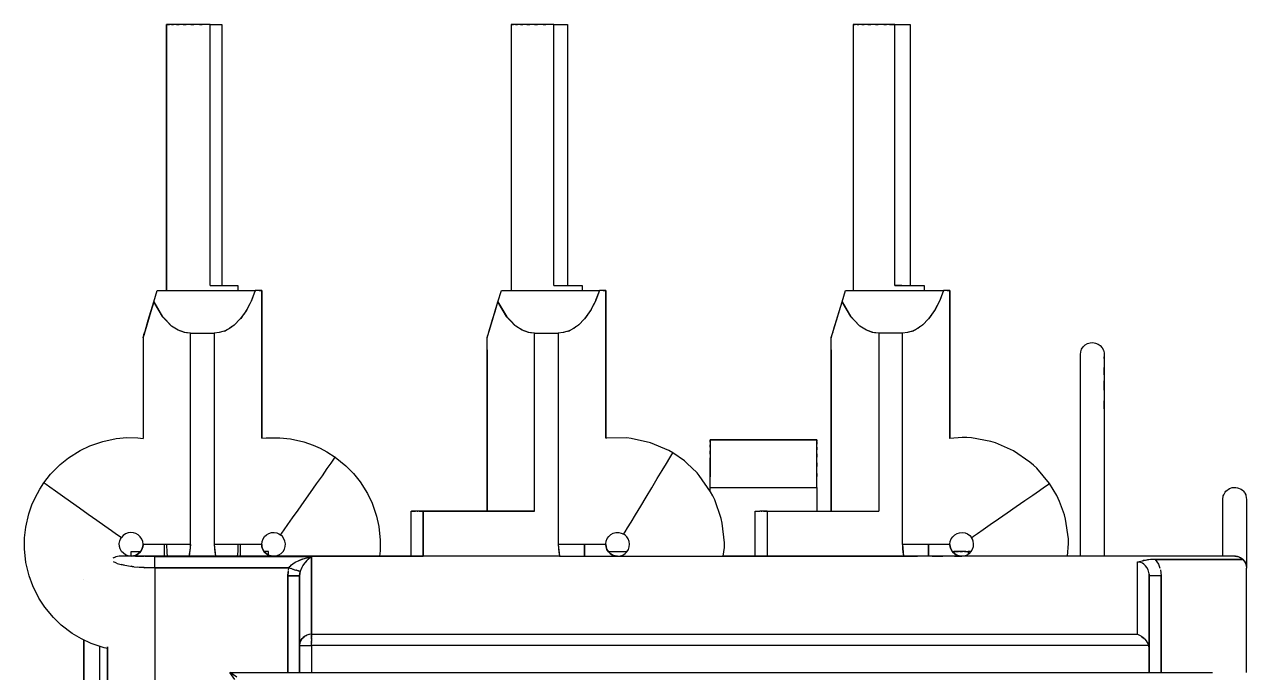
# Model space of a CAD drawing. Header units: millimetres. Extents: x 0 to 56.5, y 0 to 81.
# Drawn here: x 0 to 51.5, y 53.7 to 81 of the extents above; entities that cross this region are included whole.
import ezdxf

# ---------------------------------------------------------------- set-up
doc = ezdxf.new("R2010")
doc.units = ezdxf.units.MM

# ---------------------------------------------------------------- blocks, each defined once
blk = doc.blocks.new('CHINT_0cca9e6cfbf25816a24cd09b1f555f82_FACE_0')
at = {"color": 141, "linetype": 'Continuous', "true_color": 0x40d9ff}
for p, q in [((5.988, 69.8), (5.988, 81)), ((36.457, 81), (36.67, 81)), ((9.996, 69.8), (9.966, 69.8)), ((9.996, 63.567), (9.996, 69.8)), ((22.925, 70), (23.168, 70)), ((24.496, 69.8), (24.466, 69.8)), ((24.496, 63.571), (24.496, 69.8)), ((38.996, 69.8), (38.966, 69.8)), ((38.996, 63.554), (38.996, 69.8)), ((8.423, 68.084), (8.497, 68.12)), ((22.923, 68.084), (22.997, 68.12)), ((37.423, 68.084), (37.497, 68.12)), ((4.996, 67.8), (4.996, 63.563)), ((45.496, 66.997), (45.496, 66.998)), ((45.496, 66.928), (45.496, 66.997)), ((45.496, 66.997), (45.496, 66.997)), ((45.496, 64.407), (45.496, 63.909)), ((28.896, 63.5), (28.896, 63.5)), ((45.496, 63.459), (45.496, 62.921)), ((45.496, 62.544), (45.496, 62.264)), ((33.396, 61.5), (33.396, 61.512)), ((33.396, 61.5), (33.396, 60.5)), ((16.796, 60.5), (16.796, 58.6)), ((21.496, 60.5), (16.796, 60.5)), ((16.796, 60.5), (21.496, 60.5)), ((21.496, 60.5), (21.496, 60.5)), ((30.809, 60.5), (30.846, 60.5)), ((30.809, 60.5), (30.809, 60.5)), ((30.846, 60.5), (30.905, 60.5)), ((30.846, 60.5), (30.846, 60.5)), ((30.905, 60.5), (30.905, 60.5)), ((31.185, 60.5), (31.296, 60.5)), ((31.185, 60.5), (31.185, 60.5)), ((31.296, 60.5), (31.185, 60.5)), ((31.296, 60.5), (31.296, 58.6)), ((31.296, 60.5), (31.296, 60.5)), ((35.996, 60.5), (35.996, 60.5)), ((45.496, 60.441), (45.496, 60.422)), ((45.496, 59.282), (45.496, 58.866)), ((4.873, 58.774), (4.787, 58.696)), ((4.812, 58.713), (4.787, 58.696)), ((4.818, 58.8), (4.828, 58.8)), ((4.818, 58.8), (4.894, 58.8)), ((4.84, 58.744), (4.824, 58.725)), ((4.918, 58.838), (4.84, 58.744)), ((4.905, 58.816), (4.885, 58.786)), ((4.996, 59.1), (4.953, 58.901)), ((5.896, 58.6), (5.896, 59.1)), ((5.896, 58.6), (5.896, 59.1)), ((7.996, 59.1), (7.996, 59.1)), ((7.996, 59.1), (8.047, 58.6)), ((9.096, 59.1), (9.096, 58.6)), ((9.096, 59.1), (9.096, 58.6)), ((10.01, 58.985), (10.009, 58.99)), ((10.068, 58.847), (10.03, 58.927)), ((10.064, 58.854), (10.043, 58.892)), ((10.121, 58.775), (10.093, 58.808)), ((10.134, 58.759), (10.121, 58.775)), ((10.176, 58.718), (10.175, 58.719)), ((10.178, 58.716), (10.176, 58.718)), ((10.198, 58.701), (10.178, 58.716)), ((22.496, 59.1), (22.496, 59.1)), ((22.496, 59.1), (22.547, 58.6)), ((23.596, 58.6), (23.596, 59.1)), ((23.596, 59.1), (23.596, 58.6)), ((24.51, 58.985), (24.509, 58.99)), ((24.546, 58.885), (24.527, 58.937)), ((24.564, 58.854), (24.543, 58.892)), ((24.549, 58.877), (24.546, 58.885)), ((24.607, 58.79), (24.573, 58.84)), ((24.598, 58.8), (25.394, 58.8)), ((24.613, 58.781), (24.607, 58.79)), ((24.666, 58.728), (24.655, 58.738)), ((24.682, 58.714), (24.666, 58.728)), ((24.691, 58.705), (24.682, 58.714)), ((36.996, 59.1), (37.047, 58.6)), ((36.996, 59.1), (36.996, 59.1)), ((38.096, 59.1), (38.096, 58.6)), ((38.096, 58.6), (38.096, 59.1)), ((39.01, 58.985), (39.009, 58.99)), ((39.046, 58.885), (39.027, 58.937)), ((39.064, 58.854), (39.043, 58.892)), ((39.049, 58.877), (39.046, 58.885)), ((39.107, 58.79), (39.073, 58.84)), ((39.113, 58.781), (39.107, 58.79)), ((39.166, 58.729), (39.155, 58.738)), ((39.182, 58.714), (39.166, 58.729)), ((39.191, 58.705), (39.182, 58.714)), ((39.612, 58.8), (39.67, 58.8)), ((39.67, 58.8), (39.727, 58.8)), ((3.874, 58.312), (3.746, 58.36)), ((4.623, 58.618), (4.6, 58.612)), ((4.608, 58.613), (4.606, 58.612)), ((4.712, 58.651), (4.699, 58.644)), ((4.722, 58.655), (4.713, 58.651)), ((4.825, 58.6), (4.777, 58.6)), ((5.092, 58.6), (6.946, 58.6)), ((5.496, 58.582), (12.096, 58.582)), ((12.942, 58.6), (8.047, 58.6)), ((8.047, 58.6), (12.942, 58.6)), ((10.296, 58.644), (10.26, 58.661)), ((10.282, 58.649), (10.278, 58.65)), ((10.39, 58.612), (10.375, 58.616)), ((10.388, 58.612), (10.382, 58.614)), ((11.726, 58.194), (11.763, 58.249)), ((16.796, 58.6), (12.942, 58.6)), ((12.942, 58.6), (16.796, 58.6)), ((22.547, 58.6), (16.796, 58.6)), ((24.796, 58.644), (24.76, 58.662)), ((24.788, 58.647), (24.774, 58.653)), ((24.891, 58.612), (24.875, 58.616)), ((24.889, 58.612), (24.881, 58.614)), ((24.996, 58.6), (24.996, 58.6)), ((24.996, 58.6), (24.996, 58.6)), ((34.017, 58.6), (33.84, 58.6)), ((39.296, 58.644), (39.26, 58.662)), ((39.288, 58.647), (39.274, 58.653)), ((39.39, 58.612), (39.375, 58.616)), ((39.389, 58.612), (39.381, 58.614)), ((46.896, 58.357), (47.113, 58.412)), ((47.437, 58.46), (47.319, 58.446)), ((50.731, 58.469), (50.731, 58.469)), ((5.496, 58.107), (5.074, 58.118)), ((5.496, 58.107), (11.146, 58.107)), ((11.114, 57.966), (11.109, 57.946)), ((11.146, 58.107), (11.144, 58.1)), ((11.157, 58.122), (11.146, 58.107)), ((11.146, 58.107), (11.146, 58.107)), ((11.146, 58.107), (11.146, 58.107)), ((11.146, 58.107), (11.245, 58.076)), ((11.276, 58.066), (11.245, 58.076)), ((11.276, 58.066), (11.344, 58.045)), ((11.382, 58.033), (11.344, 58.045)), ((11.382, 58.033), (11.431, 58.018)), ((11.467, 58.007), (11.431, 58.018)), ((11.467, 58.007), (11.498, 57.997)), ((11.535, 57.986), (11.498, 57.997)), ((11.535, 57.986), (11.557, 57.979)), ((11.588, 57.969), (11.557, 57.979)), ((11.588, 57.969), (11.6, 57.966)), ((11.621, 57.959), (11.6, 57.966)), ((51.496, 53.7), (51.496, 58.1)), ((2.473, 57.632), (2.473, 57.632)), ((46.896, 57), (46.896, 57)), ((47.396, 57), (47.396, 57)), ((47.896, 57), (47.896, 57)), ((11.674, 55.086), (11.712, 55.14)), ((11.837, 55.24), (11.795, 55.215)), ((12.096, 55.328), (12.096, 55.328)), ((12.242, 55.313), (12.242, 55.313)), ((13.096, 55.313), (13.096, 55.313)), ((28.396, 55.313), (28.396, 55.313)), ((28.409, 55.313), (28.409, 55.313)), ((29.396, 55.313), (29.396, 55.313)), ((41.696, 55.313), (41.696, 55.313)), ((41.89, 55.313), (41.89, 55.313)), ((43.196, 55.313), (43.196, 55.313)), ((45.896, 55.313), (45.896, 55.313)), ((47.073, 55.224), (47.178, 55.14)), ((47.193, 55.127), (47.28, 55.022)), ((2.496, 52.2), (2.496, 55.073)), ((3.163, 54.811), (3.163, 52.2)), ((3.496, 54.782), (3.496, 52.2)), ((3.496, 52.2), (3.496, 54.718)), ((11.096, 54.64), (11.096, 54.64)), ((11.596, 53.7), (11.596, 54.837)), ((11.596, 54.837), (11.596, 54.837)), ((11.62, 54.974), (11.61, 54.946)), ((12.096, 54.837), (12.096, 53.7)), ((47.371, 54.837), (12.097, 54.837)), ((12.596, 54.837), (12.596, 54.837)), ((13.096, 54.837), (13.096, 54.837)), ((28.396, 54.837), (28.396, 54.837)), ((28.409, 54.837), (28.409, 54.837)), ((29.396, 54.837), (29.396, 54.837)), ((41.696, 54.837), (41.696, 54.837)), ((43.196, 54.837), (43.196, 54.837)), ((45.896, 54.837), (45.896, 54.837)), ((47.371, 54.837), (47.369, 54.842)), ((12.096, 54.341), (12.096, 54.341)), ((11.096, 54), (11.096, 54))]:
    blk.add_line(p, q, dxfattribs=at)
for points in [[(5.988, 81), (5.988, 81), (5.987, 81), (5.987, 80.958), (5.987, 80.942), (5.987, 80.908), (5.987, 80.57), (5.987, 79.279), (5.987, 69.8)], [(5.988, 81), (5.988, 81), (6.011, 81), (6.029, 81)], [(7.831, 81), (7.502, 81), (7.172, 81), (6.857, 81), (6.573, 81), (6.334, 81), (6.151, 81), (6.034, 81), (5.988, 81)], [(6.049, 81), (6.071, 81), (6.11, 81)], [(6.201, 81), (6.233, 81), (6.283, 81)], [(6.414, 81), (6.471, 81), (6.521, 81)], [(6.688, 81), (6.769, 81), (6.812, 81)], [(7.015, 81), (7.111, 81), (7.14, 81)], [(7.38, 81), (7.475, 81), (7.488, 81)], [(7.831, 81), (8.323, 81), (8.323, 70)], [(7.831, 70), (7.831, 70), (7.831, 81), (7.831, 81)], [(20.506, 81), (20.506, 81), (20.523, 81), (20.539, 81)], [(22.307, 81), (21.977, 81), (21.648, 81), (21.336, 81), (21.058, 81), (20.825, 81), (20.651, 81), (20.543, 81), (20.506, 81), (20.506, 69.8)], [(20.556, 81), (20.576, 81), (20.613, 81)], [(20.698, 81), (20.728, 81), (20.776, 81)], [(20.903, 81), (20.958, 81), (21.007, 81)], [(21.171, 81), (21.249, 81), (21.292, 81)], [(21.492, 81), (21.587, 81), (21.616, 81)], [(21.855, 81), (21.949, 81), (21.963, 81)], [(22.307, 81), (22.879, 81), (22.879, 70)], [(22.307, 70), (22.307, 70), (22.307, 81), (22.307, 81)], [(36.67, 81), (36.339, 81), (36.012, 81), (35.704, 81), (35.431, 81), (35.206, 81), (35.041, 81), (34.942, 81), (34.915, 81), (34.915, 79.906), (34.915, 69.8)], [(34.92, 81), (34.926, 81), (34.939, 81)], [(34.955, 81), (34.972, 81), (35.006, 81)], [(35.085, 81), (35.114, 81), (35.16, 81)], [(35.282, 81), (35.334, 81), (35.382, 81)], [(35.542, 81), (35.618, 81), (35.66, 81)], [(35.858, 81), (35.952, 81), (35.98, 81)], [(36.218, 81), (36.312, 81), (36.325, 81)], [(36.67, 81), (37.326, 81), (37.326, 70)], [(36.67, 70), (36.67, 81), (36.67, 81)], [(5.451, 69.315), (5.596, 69.8), (9.728, 69.8)], [(7.831, 70), (7.831, 70), (8.153, 70), (8.439, 70), (8.677, 70), (8.853, 70), (8.958, 70), (8.987, 70), (8.987, 69.969), (8.987, 69.949), (8.987, 69.8)], [(7.831, 70), (8.092, 70), (8.126, 70)], [(8.211, 70), (8.332, 70), (8.388, 70)], [(8.49, 70), (8.562, 70), (8.625, 70)], [(8.705, 70), (8.749, 70), (8.808, 70)], [(8.864, 70), (8.885, 70), (8.931, 70)], [(8.96, 70), (8.965, 70), (8.974, 70)], [(9.728, 69.8), (9.557, 69.35), (9.364, 68.976)], [(9.725, 69.792), (9.566, 69.369), (9.561, 69.359)], [(9.996, 69.8), (9.728, 69.8), (9.749, 69.8)], [(9.966, 69.8), (9.876, 69.8), (9.728, 69.8)], [(9.885, 69.8), (9.965, 69.8), (9.965, 69.8)], [(9.966, 69.8), (9.996, 69.8), (9.996, 63.567)], [(9.996, 69.8), (9.996, 67.3), (9.996, 67.3)], [(19.951, 69.315), (20.096, 69.8), (24.228, 69.8)], [(22.307, 70), (22.307, 70), (22.632, 70), (22.924, 70), (23.168, 70)], [(22.307, 70), (22.57, 70), (22.605, 70)], [(22.691, 70), (22.814, 70), (22.871, 70)], [(22.976, 70), (23.05, 70), (23.115, 70)], [(23.168, 70), (23.353, 70), (23.467, 70), (23.506, 70), (23.506, 69.8)], [(23.198, 70), (23.243, 70), (23.306, 70)], [(23.366, 70), (23.387, 70), (23.438, 70)], [(23.469, 70), (23.476, 70), (23.506, 70), (23.506, 70)], [(24.228, 69.8), (24.057, 69.35), (23.864, 68.976)], [(24.225, 69.792), (24.066, 69.369), (24.061, 69.359)], [(24.496, 69.8), (24.228, 69.8), (24.249, 69.8)], [(24.466, 69.8), (24.376, 69.8), (24.228, 69.8)], [(24.385, 69.8), (24.465, 69.8), (24.465, 69.8)], [(24.466, 69.8), (24.496, 69.8), (24.496, 63.571)], [(24.496, 69.8), (24.496, 67.3), (24.496, 67.3)], [(34.451, 69.315), (34.596, 69.8), (38.728, 69.8)], [(36.971, 70), (36.935, 70), (36.67, 70), (36.67, 70), (36.998, 70), (37.296, 70), (37.547, 70), (37.741, 70), (37.865, 70), (37.915, 70), (37.915, 70), (37.915, 69.921), (37.915, 69.808), (37.915, 69.8)], [(37.059, 70), (37.183, 70), (37.242, 70)], [(37.35, 70), (37.425, 70), (37.492, 70)], [(37.579, 70), (37.625, 70), (37.692, 70)], [(37.755, 70), (37.777, 70), (37.834, 70)], [(37.868, 70), (37.875, 70), (37.915, 70), (37.915, 70)], [(38.728, 69.8), (38.557, 69.35), (38.364, 68.976)], [(38.725, 69.792), (38.566, 69.369), (38.561, 69.359)], [(38.996, 69.8), (38.728, 69.8), (38.749, 69.8)], [(38.966, 69.8), (38.876, 69.8), (38.728, 69.8)], [(38.885, 69.8), (38.965, 69.8), (38.965, 69.8)], [(38.966, 69.8), (38.996, 69.8), (38.996, 63.554)], [(38.996, 67.3), (38.996, 67.3), (38.996, 69.8)], [(4.996, 67.8), (5.451, 69.315), (5.824, 68.685)], [(4.996, 67.8), (5, 67.814), (5.014, 67.859), (5.037, 67.937), (5.082, 68.086), (5.219, 68.542), (5.451, 69.315)], [(5.451, 69.315), (5.331, 68.915), (5.226, 68.566), (5.125, 68.23), (5.071, 68.051), (5.039, 67.943), (5.015, 67.863), (5.001, 67.815), (4.996, 67.8), (4.996, 63.563)], [(6.189, 68.309), (6.17, 68.322), (5.815, 68.695), (5.452, 69.313)], [(9.498, 69.236), (9.374, 68.99), (9.24, 68.796)], [(19.496, 67.3), (19.496, 67.3), (19.496, 67.8), (19.951, 69.315), (20.324, 68.685)], [(19.496, 67.8), (19.5, 67.814), (19.514, 67.859), (19.537, 67.937), (19.582, 68.086), (19.719, 68.542), (19.951, 69.315)], [(19.496, 60.5), (19.496, 67.8), (19.501, 67.815), (19.515, 67.863), (19.539, 67.943), (19.571, 68.051), (19.625, 68.23), (19.726, 68.566), (19.831, 68.915), (19.951, 69.315)], [(20.689, 68.309), (20.67, 68.322), (20.315, 68.695), (19.952, 69.313)], [(23.998, 69.236), (23.874, 68.99), (23.74, 68.796)], [(33.996, 67.3), (33.996, 67.3), (33.996, 67.8), (34.451, 69.315), (34.824, 68.685)], [(33.996, 60.5), (33.996, 67.8), (34.001, 67.815), (34.015, 67.863), (34.039, 67.943), (34.071, 68.051), (34.125, 68.23), (34.226, 68.566), (34.331, 68.915), (34.451, 69.315)], [(33.996, 67.8), (34, 67.814), (34.014, 67.859), (34.037, 67.937), (34.082, 68.086), (34.219, 68.542), (34.451, 69.315)], [(35.189, 68.309), (35.17, 68.322), (34.815, 68.695), (34.452, 69.313)], [(38.498, 69.236), (38.374, 68.99), (38.24, 68.796)], [(5.952, 68.551), (5.831, 68.675), (5.824, 68.685)], [(6.996, 68), (6.869, 68.007), (6.74, 68.03), (6.478, 68.123), (6.202, 68.296), (5.952, 68.551)], [(9.364, 68.976), (9.354, 68.957), (9.097, 68.594), (8.84, 68.336), (8.634, 68.188), (8.505, 68.124)], [(9.22, 68.768), (9.115, 68.616), (9.105, 68.606)], [(20.452, 68.551), (20.331, 68.675), (20.324, 68.685)], [(21.496, 68), (21.369, 68.007), (21.24, 68.03), (20.978, 68.123), (20.702, 68.296), (20.452, 68.551)], [(23.864, 68.976), (23.854, 68.957), (23.597, 68.594), (23.34, 68.336), (23.134, 68.188), (23.005, 68.124)], [(23.72, 68.768), (23.615, 68.616), (23.605, 68.606)], [(34.952, 68.551), (34.831, 68.675), (34.824, 68.685)], [(35.996, 68), (35.869, 68.007), (35.74, 68.03), (35.478, 68.123), (35.202, 68.296), (34.952, 68.551)], [(38.364, 68.976), (38.354, 68.957), (38.097, 68.594), (37.84, 68.336), (37.634, 68.188), (37.505, 68.124)], [(38.22, 68.768), (38.115, 68.616), (38.105, 68.606)], [(6.472, 68.127), (6.464, 68.13), (6.386, 68.181)], [(6.732, 68.032), (6.716, 68.035), (6.569, 68.09)], [(6.863, 68.008), (6.858, 68.008), (6.823, 68.015)], [(6.996, 59.1), (6.996, 59.1), (6.996, 68), (7.996, 68), (7.996, 59.1)], [(8.422, 68.083), (8.418, 68.081), (8.204, 68.019), (7.996, 68)], [(8.297, 68.046), (8.208, 68.02), (8.205, 68.019)], [(8.568, 68.156), (8.426, 68.085), (8.377, 68.07)], [(8.73, 68.257), (8.646, 68.195), (8.64, 68.192)], [(8.966, 68.462), (8.856, 68.349), (8.846, 68.342)], [(20.972, 68.127), (20.964, 68.13), (20.886, 68.181)], [(21.232, 68.032), (21.216, 68.035), (21.069, 68.09)], [(21.363, 68.008), (21.358, 68.008), (21.323, 68.015)], [(21.496, 60.5), (21.496, 68), (22.496, 68), (22.496, 59.1)], [(22.922, 68.083), (22.918, 68.081), (22.704, 68.019), (22.496, 68)], [(22.797, 68.046), (22.708, 68.02), (22.705, 68.019)], [(23.068, 68.156), (22.926, 68.085), (22.877, 68.07)], [(23.23, 68.257), (23.146, 68.195), (23.14, 68.192)], [(23.466, 68.462), (23.356, 68.349), (23.346, 68.342)], [(35.472, 68.127), (35.464, 68.13), (35.386, 68.181)], [(35.732, 68.032), (35.716, 68.035), (35.569, 68.09)], [(35.863, 68.008), (35.858, 68.008), (35.823, 68.015)], [(36.996, 59.1), (36.996, 68), (35.996, 68), (35.996, 60.5)], [(37.422, 68.083), (37.418, 68.081), (37.204, 68.019), (36.996, 68)], [(37.297, 68.046), (37.208, 68.02), (37.205, 68.019)], [(37.568, 68.156), (37.426, 68.085), (37.377, 68.07)], [(37.73, 68.257), (37.646, 68.195), (37.64, 68.192)], [(37.966, 68.462), (37.856, 68.349), (37.846, 68.342)], [(4.996, 67.8), (4.996, 67.3), (4.996, 67.3)], [(19.496, 67.3), (19.496, 64.462), (19.496, 60.5), (19.496, 67.8)], [(33.996, 67.3), (33.996, 64.462), (33.996, 60.5), (33.996, 67.8)], [(44.496, 58.6), (44.496, 58.849), (44.496, 59.802), (44.496, 60.819), (44.496, 61.866), (44.496, 62.902), (44.496, 63.891), (44.496, 64.797), (44.496, 65.588), (44.496, 66.233), (44.496, 66.711), (44.496, 67.003), (44.496, 67.1), (44.509, 67.214), (44.548, 67.322), (44.611, 67.419), (44.694, 67.498), (44.793, 67.557), (44.903, 67.591), (45.018, 67.6), (45.131, 67.581), (45.238, 67.538), (45.331, 67.471), (45.407, 67.385), (45.462, 67.283), (45.491, 67.172), (45.496, 67.004), (45.496, 66.937), (45.496, 66.711), (45.496, 66.487), (45.496, 66.233), (45.496, 65.892), (45.496, 65.588), (45.496, 65.143), (45.496, 64.797), (45.496, 64.268), (45.496, 63.891), (45.496, 63.296), (45.496, 62.902), (45.496, 62.264), (45.496, 61.866), (45.496, 61.471), (45.496, 60.819), (45.496, 60.422), (45.496, 59.802), (45.496, 59.178), (45.496, 58.849), (45.496, 58.6)], [(4.996, 67.3), (4.996, 64.462), (4.996, 63.563)], [(9.996, 67.3), (9.996, 64.462), (9.996, 63.567)], [(24.496, 67.3), (24.496, 64.462), (24.496, 63.571)], [(38.996, 67.3), (38.996, 64.462), (38.996, 63.554)], [(45.496, 66.702), (45.496, 66.709), (45.496, 66.709)], [(45.496, 66.237), (45.496, 66.244), (45.496, 66.553)], [(45.496, 65.591), (45.496, 65.601), (45.496, 65.983)], [(45.496, 64.802), (45.496, 64.813), (45.496, 65.149)], [(0.82, 61.696), (1.1, 62.052), (1.506, 62.463), (1.859, 62.746), (2.348, 63.054), (2.756, 63.25), (3.302, 63.439), (3.867, 63.556), (4.319, 63.596), (4.772, 63.592), (4.996, 63.563)], [(9.996, 63.567), (10.188, 63.589), (10.765, 63.592), (11.216, 63.542), (11.779, 63.413), (12.167, 63.279), (12.461, 63.148), (12.746, 62.997), (13.092, 62.776)], [(27.322, 62.952), (27.154, 63.049), (26.386, 63.38), (25.57, 63.563), (25.378, 63.584), (24.542, 63.577), (24.496, 63.571)], [(28.896, 63.5), (33.396, 63.5), (33.396, 63.5), (28.896, 63.5)], [(28.896, 63.5), (28.896, 63.45), (28.896, 63.5)], [(28.896, 63.45), (28.896, 63.302), (28.896, 63.064), (28.896, 62.747)], [(28.896, 63.401), (28.896, 63.446), (28.896, 63.447)], [(33.396, 62.747), (33.396, 63.064), (33.396, 63.302), (33.396, 63.45), (33.396, 63.5)], [(33.396, 63.5), (33.396, 63.462), (33.396, 63.453)], [(33.396, 63.413), (33.396, 63.349), (33.396, 63.322)], [(43.194, 61.665), (42.655, 62.305), (42.514, 62.438), (42.368, 62.565), (41.677, 63.036), (40.911, 63.372), (40.726, 63.429), (39.904, 63.581), (39.711, 63.595), (39.517, 63.6), (38.996, 63.554)], [(25.255, 59.528), (25.26, 59.537), (25.311, 59.621), (25.414, 59.792), (25.563, 60.039), (25.75, 60.349), (25.966, 60.707), (26.199, 61.093), (26.437, 61.486), (26.667, 61.867), (26.877, 62.215), (27.055, 62.511), (27.194, 62.739), (27.284, 62.889), (27.321, 62.951), (27.322, 62.952)], [(33.633, 58.6), (29.449, 58.6), (29.494, 58.971), (29.496, 59.165), (29.406, 59.996), (29.364, 60.185), (29.087, 60.974), (29.003, 61.148), (28.911, 61.319), (28.433, 62.005), (28.343, 62.109), (27.916, 62.524), (27.81, 62.612), (27.322, 62.952)], [(28.896, 63.199), (28.896, 63.284), (28.896, 63.29)], [(28.896, 62.902), (28.896, 63.022), (28.896, 63.04)], [(33.396, 63.194), (33.396, 63.118), (33.396, 63.088)], [(33.396, 62.909), (33.396, 62.798), (33.396, 62.771)], [(13.092, 62.776), (13.086, 62.767), (13.029, 62.687), (12.914, 62.524), (12.748, 62.289), (12.539, 61.992), (12.298, 61.651), (12.038, 61.283), (11.772, 60.907), (11.516, 60.544), (11.282, 60.212), (11.082, 59.93), (10.928, 59.712), (10.828, 59.569), (10.786, 59.51), (10.785, 59.508)], [(13.092, 62.776), (13.541, 62.413), (13.859, 62.09), (14.143, 61.737), (14.45, 61.248), (14.646, 60.84), (14.835, 60.294), (14.933, 59.852), (14.993, 59.277), (14.988, 58.824), (14.959, 58.6)], [(28.896, 61.5), (28.896, 61.945), (28.896, 62.747)], [(28.896, 62.747), (28.896, 62.368), (28.896, 61.945)], [(28.896, 62.539), (28.896, 62.676), (28.896, 62.708)], [(33.396, 61.5), (33.396, 61.945), (33.396, 62.747)], [(33.396, 61.945), (33.396, 62.368), (33.396, 62.747)], [(33.396, 62.531), (33.396, 62.404), (33.396, 62.386)], [(28.896, 62.051), (28.896, 62.262), (28.896, 62.31)], [(28.896, 61.5), (28.896, 61.887), (28.896, 61.919)], [(33.396, 62.085), (33.396, 61.962), (33.396, 61.953)], [(3.496, 54.718), (3.357, 54.746), (2.809, 54.928), (2.398, 55.119), (2.009, 55.35), (1.549, 55.699), (1.222, 56.013), (0.854, 56.458), (0.606, 56.837), (0.349, 57.354), (0.194, 57.78), (0.061, 58.342), (0, 58.916), (0.004, 59.369), (0.054, 59.819), (0.183, 60.382), (0.318, 60.77), (0.448, 61.065), (0.644, 61.426), (0.82, 61.696)], [(0.82, 61.696), (0.829, 61.69), (0.909, 61.633), (1.072, 61.518), (1.308, 61.352), (1.604, 61.142), (1.945, 60.901), (2.313, 60.641), (2.689, 60.376), (3.052, 60.12), (3.384, 59.885), (3.666, 59.686), (3.884, 59.532), (4.027, 59.431), (4.086, 59.389), (4.088, 59.388)], [(28.896, 61.34), (28.896, 61.5), (33.396, 61.5)], [(39.907, 59.385), (39.915, 59.391), (39.997, 59.447), (40.16, 59.561), (40.397, 59.725), (40.695, 59.932), (41.038, 60.17), (41.409, 60.427), (41.787, 60.689), (42.152, 60.943), (42.486, 61.174), (42.77, 61.371), (42.989, 61.523), (43.132, 61.623), (43.192, 61.664), (43.194, 61.665)], [(43.95, 58.6), (43.996, 59.138), (43.99, 59.332), (43.87, 60.159), (43.82, 60.347), (43.618, 60.906), (43.561, 61.031), (43.5, 61.155), (43.194, 61.665)], [(50.496, 58.6), (50.496, 59.19), (50.496, 59.896), (50.496, 60.443), (50.496, 60.81), (50.496, 60.985), (50.517, 61.142), (50.536, 61.193), (50.562, 61.248), (50.596, 61.3), (50.63, 61.341), (50.678, 61.386), (50.718, 61.415), (50.777, 61.449), (50.82, 61.468), (50.887, 61.488), (50.932, 61.496), (51.003, 61.5), (51.047, 61.497), (51.118, 61.485), (51.159, 61.473), (51.227, 61.443), (51.263, 61.423), (51.324, 61.377), (51.352, 61.351), (51.403, 61.29), (51.423, 61.26), (51.461, 61.184), (51.471, 61.156), (51.496, 60.985), (51.496, 60.81), (51.496, 60.443), (51.496, 59.896), (51.496, 59.19), (51.496, 58.35), (51.496, 58.1)], [(16.296, 58.6), (16.296, 60.5), (16.309, 60.5)], [(16.296, 58.6), (16.296, 60.5), (16.309, 60.5)], [(16.296, 60.5), (16.299, 60.5), (16.306, 60.5), (16.308, 60.5)], [(16.685, 60.5), (16.579, 60.5), (16.484, 60.5), (16.405, 60.5), (16.346, 60.5), (16.309, 60.5)], [(16.313, 60.5), (16.33, 60.5), (16.341, 60.5)], [(16.357, 60.5), (16.37, 60.5), (16.392, 60.5)], [(16.414, 60.5), (16.424, 60.5), (16.472, 60.5), (16.478, 60.5)], [(16.548, 60.5), (16.572, 60.5), (16.575, 60.5)], [(16.636, 60.5), (16.681, 60.5), (16.684, 60.5)], [(16.796, 60.5), (16.685, 60.5), (16.796, 60.5)], [(16.796, 60.5), (16.796, 60.5), (16.796, 60.5)], [(16.796, 58.6), (16.796, 58.6), (16.796, 60.5)], [(30.796, 58.6), (30.796, 60.5), (30.809, 60.5)], [(30.796, 58.6), (30.796, 60.5), (30.809, 60.5)], [(30.796, 60.5), (30.799, 60.5), (30.806, 60.5), (30.808, 60.5)], [(30.813, 60.5), (30.83, 60.5), (30.841, 60.5)], [(30.857, 60.5), (30.87, 60.5), (30.892, 60.5)], [(30.905, 60.5), (30.984, 60.5), (30.984, 60.5)], [(30.914, 60.5), (30.924, 60.5), (30.972, 60.5), (30.978, 60.5)], [(31.185, 60.5), (31.079, 60.5), (30.984, 60.5)], [(31.048, 60.5), (31.072, 60.5), (31.075, 60.5)], [(31.136, 60.5), (31.181, 60.5), (31.184, 60.5)], [(31.296, 60.5), (31.296, 60.5), (35.996, 60.5)], [(31.296, 60.5), (31.296, 58.6), (37.047, 58.6)], [(4.496, 58.6), (4.37, 58.616), (4.263, 58.658), (4.169, 58.722), (4.092, 58.806), (4.035, 58.906), (4.003, 59.016), (3.997, 59.13), (4.017, 59.242), (4.046, 59.318), (4.088, 59.388)], [(4.996, 59.1), (4.996, 59.103), (4.982, 59.217), (4.943, 59.324), (4.881, 59.42), (4.798, 59.499), (4.7, 59.557), (4.59, 59.591), (4.477, 59.6), (4.364, 59.582), (4.258, 59.539), (4.164, 59.474), (4.088, 59.388)], [(9.996, 59.1), (10.013, 59.227), (10.054, 59.333), (10.118, 59.427), (10.203, 59.505), (10.302, 59.561), (10.412, 59.593), (10.526, 59.599), (10.639, 59.579), (10.715, 59.55), (10.785, 59.508)], [(10.496, 58.6), (10.499, 58.6), (10.613, 58.614), (10.72, 58.653), (10.816, 58.716), (10.895, 58.798), (10.953, 58.897), (10.987, 59.006), (10.996, 59.12), (10.978, 59.233), (10.936, 59.339), (10.87, 59.432), (10.785, 59.508)], [(24.496, 59.1), (24.497, 59.126), (24.516, 59.239), (24.56, 59.344), (24.627, 59.437), (24.713, 59.512), (24.814, 59.566), (24.924, 59.595), (25.039, 59.598), (25.151, 59.576), (25.255, 59.528)], [(24.996, 58.6), (25.101, 58.611), (25.209, 58.648), (25.306, 58.708), (25.387, 58.788), (25.448, 58.885), (25.485, 58.993), (25.496, 59.107), (25.481, 59.221), (25.441, 59.328), (25.378, 59.423), (25.321, 59.48), (25.255, 59.528)], [(38.996, 59.1), (38.996, 59.107), (39.011, 59.221), (39.051, 59.328), (39.114, 59.423), (39.198, 59.501), (39.297, 59.558), (39.406, 59.592), (39.52, 59.599), (39.633, 59.581), (39.739, 59.537), (39.832, 59.471), (39.907, 59.385)], [(39.496, 58.6), (39.619, 58.615), (39.726, 58.656), (39.821, 58.719), (39.899, 58.803), (39.955, 58.902), (39.988, 59.012), (39.996, 59.126), (39.977, 59.239), (39.948, 59.315), (39.907, 59.385)], [(4.497, 58.6), (4.496, 58.6), (4.607, 58.613), (4.713, 58.65), (4.808, 58.709), (4.887, 58.788), (4.947, 58.883), (4.984, 58.989), (4.996, 59.1), (4.996, 59.1), (4.933, 58.861)], [(4.996, 59.1), (4.984, 58.989), (4.947, 58.883), (4.887, 58.788), (4.808, 58.709), (4.713, 58.65), (4.607, 58.613), (4.497, 58.6)], [(4.501, 58.601), (4.501, 58.8), (4.818, 58.8)], [(4.501, 58.8), (4.736, 58.8), (4.783, 58.8)], [(6.996, 59.1), (6.551, 59.1), (6.128, 59.1), (5.749, 59.1), (5.433, 59.1), (5.194, 59.1), (5.046, 59.1), (4.996, 59.1)], [(6.026, 58.6), (6.009, 58.762), (5.996, 59.1)], [(6.117, 58.6), (6.442, 58.601), (6.946, 58.6), (6.974, 58.765), (6.991, 58.932), (6.996, 59.1)], [(6.996, 59.1), (6.946, 58.6), (8.047, 58.6)], [(9.996, 59.1), (9.946, 59.1), (9.798, 59.1), (9.56, 59.1), (9.243, 59.1), (8.864, 59.1), (8.441, 59.1), (7.996, 59.1)], [(7.996, 59.1), (8.002, 58.932), (8.019, 58.765), (8.047, 58.6)], [(8.996, 59.1), (8.994, 58.943), (8.986, 58.798), (8.967, 58.6)], [(10.496, 58.6), (10.385, 58.613), (10.279, 58.65), (10.184, 58.709), (10.105, 58.788), (10.046, 58.883), (10.009, 58.989), (9.996, 59.1)], [(10.017, 58.966), (9.996, 59.1), (10.009, 58.989), (10.046, 58.883), (10.105, 58.788), (10.184, 58.709), (10.279, 58.65), (10.385, 58.613), (10.496, 58.6), (10.496, 58.6), (10.495, 58.6)], [(10.289, 58.647), (10.289, 58.8), (10.098, 58.8)], [(10.1, 58.797), (10.177, 58.717), (10.228, 58.682)], [(24.496, 59.1), (24.446, 59.1), (24.298, 59.1), (24.06, 59.1), (23.743, 59.1), (23.364, 59.1), (22.941, 59.1), (22.496, 59.1)], [(22.496, 59.1), (22.502, 58.932), (22.519, 58.765), (22.547, 58.6)], [(24.996, 58.6), (24.885, 58.613), (24.779, 58.65), (24.684, 58.709), (24.605, 58.788), (24.546, 58.883), (24.509, 58.989), (24.496, 59.1)], [(24.511, 58.983), (24.496, 59.1), (24.496, 59.1), (24.509, 58.989), (24.546, 58.883), (24.605, 58.788), (24.684, 58.709), (24.779, 58.65), (24.885, 58.613), (24.996, 58.6), (24.995, 58.6)], [(24.6, 58.797), (24.677, 58.717), (24.729, 58.681)], [(38.996, 59.1), (38.946, 59.1), (38.798, 59.1), (38.56, 59.1), (38.243, 59.1), (37.864, 59.1), (37.441, 59.1), (36.996, 59.1)], [(36.996, 59.1), (37.002, 58.932), (37.019, 58.765), (37.047, 58.6)], [(39.011, 58.983), (38.996, 59.1), (38.996, 59.1), (39.009, 58.989), (39.046, 58.883), (39.105, 58.788), (39.184, 58.709), (39.279, 58.65), (39.385, 58.613), (39.496, 58.6), (39.495, 58.6)], [(39.496, 58.6), (39.385, 58.613), (39.279, 58.65), (39.184, 58.709), (39.105, 58.788), (39.046, 58.883), (39.009, 58.989), (38.996, 59.1)], [(39.098, 58.8), (39.162, 58.8), (39.162, 58.732)], [(39.1, 58.797), (39.177, 58.717), (39.228, 58.682)], [(39.67, 58.8), (39.57, 58.8), (39.388, 58.8), (39.162, 58.8)], [(39.162, 58.8), (39.322, 58.8), (39.364, 58.8)], [(39.421, 58.8), (39.472, 58.8), (39.523, 58.8)], [(39.609, 58.8), (39.632, 58.8), (39.648, 58.8)], [(39.67, 58.8), (39.763, 58.8), (39.763, 58.681)], [(39.896, 58.8), (39.887, 58.8), (39.763, 58.8)], [(39.763, 58.8), (39.859, 58.8), (39.875, 58.8)], [(3.996, 58.6), (3.852, 58.579), (3.721, 58.516)], [(3.775, 58.542), (3.84, 58.575), (3.848, 58.576)], [(3.874, 58.312), (3.851, 58.318), (3.828, 58.329)], [(3.874, 58.312), (3.911, 58.298), (4.082, 58.255)], [(4.334, 58.6), (4.281, 58.6), (3.996, 58.6)], [(5.092, 58.6), (4.845, 58.6), (4.608, 58.6), (4.282, 58.6), (3.996, 58.6)], [(4.209, 58.223), (4.183, 58.227), (4.082, 58.255)], [(4.083, 58.255), (4.231, 58.217), (4.617, 58.157), (5.033, 58.12)], [(4.677, 58.6), (4.77, 58.6), (5.042, 58.6)], [(5.092, 58.6), (4.844, 58.6), (4.682, 58.6)], [(4.691, 58.642), (4.713, 58.651), (4.755, 58.676)], [(8.047, 58.6), (6.946, 58.6), (5.092, 58.6)], [(5.496, 58.582), (5.292, 58.586), (5.092, 58.6)], [(5.496, 58.582), (5.292, 58.586), (5.092, 58.6)], [(5.317, 58.6), (5.486, 58.6), (5.622, 58.6)], [(12.096, 55.301), (12.096, 55.313), (12.096, 58.582), (5.496, 58.582)], [(5.496, 58.107), (5.496, 58.107), (5.496, 58.21), (5.496, 58.31), (5.496, 58.4), (5.496, 58.478), (5.496, 58.539), (5.496, 58.581), (5.496, 58.582)], [(8.047, 58.6), (8.351, 58.603), (8.624, 58.6)], [(9.255, 58.6), (9.6, 58.6), (9.7, 58.6)], [(10.188, 58.6), (10.273, 58.6), (10.496, 58.6)], [(10.496, 58.6), (10.496, 58.6), (10.496, 58.6)], [(11.19, 58.166), (11.196, 58.174), (11.257, 58.236), (11.403, 58.343), (11.742, 58.496), (12.096, 58.582)], [(11.33, 58.289), (11.368, 58.319), (11.377, 58.324)], [(11.564, 58.416), (11.692, 58.479), (11.717, 58.485)], [(11.725, 58.193), (11.718, 58.183), (11.663, 58.075), (11.621, 57.959), (11.602, 57.87), (11.596, 57.78), (11.596, 54.838)], [(11.763, 58.25), (11.733, 58.207), (11.725, 58.193)], [(11.905, 58.422), (11.808, 58.316), (11.764, 58.25)], [(11.906, 58.423), (11.836, 58.351), (11.822, 58.331)], [(11.949, 58.468), (11.941, 58.462), (11.906, 58.423)], [(11.949, 58.468), (12.096, 58.582), (12.096, 55.313)], [(12.096, 58.582), (11.958, 58.477), (11.949, 58.468)], [(12.096, 58.582), (12.096, 58.582), (12.096, 58.582)], [(12.096, 55.313), (46.896, 55.313), (46.896, 58.357), (46.896, 58.357)], [(22.547, 58.6), (22.851, 58.603), (23.124, 58.6)], [(22.547, 58.6), (31.296, 58.6), (31.296, 58.6)], [(23.755, 58.6), (24.1, 58.6), (24.2, 58.6)], [(24.688, 58.6), (24.773, 58.6), (24.996, 58.6)], [(51.333, 58.469), (51.246, 58.533), (51.159, 58.573), (51.111, 58.587), (51.073, 58.594), (51.035, 58.598), (50.996, 58.6), (37.047, 58.6), (31.296, 58.6)], [(37.047, 58.6), (37.351, 58.603), (37.624, 58.6)], [(38.255, 58.6), (38.6, 58.6), (38.7, 58.6)], [(39.188, 58.6), (39.273, 58.6), (39.496, 58.6)], [(46.9, 58.358), (46.896, 58.357), (46.921, 58.354)], [(46.896, 55.313), (46.896, 58.357), (46.911, 58.355)], [(47.393, 57.839), (47.392, 57.852), (47.381, 57.921), (47.349, 58.026), (47.301, 58.119), (47.241, 58.198), (47.172, 58.261), (47.105, 58.304), (47.048, 58.329), (46.99, 58.346), (46.92, 58.354)], [(47.105, 58.41), (47.238, 58.437), (47.313, 58.446)], [(47.176, 58.425), (47.143, 58.42), (47.114, 58.412)], [(47.651, 58.469), (47.515, 58.466), (47.375, 58.455), (47.181, 58.425)], [(47.652, 58.469), (47.652, 58.469), (47.459, 58.461)], [(47.651, 58.469), (47.652, 58.469), (51.333, 58.469)], [(47.652, 58.469), (47.784, 58.265), (47.842, 58.1)], [(51.333, 58.469), (47.652, 58.469), (47.783, 58.265), (47.784, 58.265)], [(51.009, 58.599), (51.035, 58.598), (51.07, 58.594)], [(51.106, 58.588), (51.107, 58.587), (51.108, 58.587)], [(51.19, 58.558), (51.213, 58.55), (51.227, 58.542)], [(51.278, 58.51), (51.308, 58.491), (51.32, 58.479)], [(51.333, 58.469), (51.397, 58.399), (51.446, 58.317), (51.484, 58.21), (51.496, 58.1)], [(51.333, 58.469), (51.402, 58.392), (51.454, 58.302), (51.485, 58.203), (51.496, 58.1)], [(51.37, 58.429), (51.387, 58.412), (51.391, 58.406)], [(51.441, 58.326), (51.447, 58.317), (51.484, 58.211), (51.484, 58.211)], [(4.607, 58.158), (4.595, 58.159), (4.493, 58.176)], [(5.034, 58.12), (5.009, 58.121), (4.771, 58.143)], [(5.034, 58.12), (5.045, 58.119), (5.073, 58.118)], [(5.496, 58.107), (5.251, 58.11), (5.073, 58.119)], [(11.146, 58.108), (11.146, 58.107), (5.496, 58.107)], [(5.496, 58.107), (5.496, 52.2), (7.496, 52.2)], [(11.109, 57.945), (11.096, 57.78), (11.207, 57.78), (11.318, 57.78), (11.42, 57.78), (11.495, 57.78), (11.545, 57.78), (11.578, 57.78), (11.592, 57.78), (11.596, 57.78), (11.602, 57.87), (11.621, 57.959)], [(11.096, 53.7), (11.096, 57.78), (11.109, 57.945), (11.109, 57.946)], [(11.596, 53.7), (11.596, 57.78), (11.584, 57.78), (11.547, 57.78), (11.487, 57.78), (11.408, 57.78), (11.313, 57.78), (11.207, 57.78), (11.096, 57.78), (11.096, 53.7)], [(11.12, 57.995), (11.146, 58.107), (11.146, 58.107)], [(11.158, 58.123), (11.189, 58.165), (11.19, 58.166)], [(11.596, 54.837), (11.596, 53.7), (11.596, 57.78), (11.596, 54.837)], [(11.623, 57.963), (11.621, 57.959), (11.621, 57.959)], [(11.687, 58.122), (11.669, 58.087), (11.666, 58.081)], [(47.868, 58.029), (47.896, 57.78), (47.834, 57.78), (47.769, 57.78), (47.679, 57.78), (47.595, 57.78), (47.515, 57.78), (47.45, 57.78), (47.41, 57.78), (47.396, 57.78), (47.394, 57.834), (47.393, 57.84)], [(47.393, 57.839), (47.396, 57.78), (47.396, 54.675)], [(47.396, 53.7), (47.396, 54.674), (47.396, 57.78)], [(47.896, 53.7), (47.896, 57.78), (47.785, 57.78), (47.679, 57.78), (47.584, 57.78), (47.505, 57.78), (47.446, 57.78), (47.409, 57.78), (47.396, 57.78), (47.396, 53.7)], [(47.868, 58.03), (47.868, 58.029), (47.896, 57.78), (47.896, 53.7)], [(51.496, 58.1), (51.496, 58.094), (51.496, 58.095)], [(11.623, 54.981), (11.646, 55.044), (11.705, 55.134), (11.784, 55.209), (11.794, 55.215)], [(11.746, 55.173), (11.716, 55.146), (11.712, 55.14)], [(12.096, 55.313), (11.999, 55.307), (11.905, 55.277), (11.803, 55.222), (11.747, 55.173)], [(11.838, 55.241), (11.879, 55.266), (11.893, 55.27)], [(12.096, 55.313), (12.096, 55.313), (11.985, 55.301), (11.893, 55.27)], [(12.096, 55.313), (46.896, 55.313), (47.037, 55.247)], [(12.096, 55.313), (12.096, 55.27), (12.096, 55.209), (12.096, 55.208)], [(12.096, 55.101), (12.096, 55.129), (12.096, 55.207), (12.096, 55.226)], [(12.096, 55.174), (12.096, 55.131), (12.096, 55.13)], [(12.096, 55.129), (12.096, 55.041), (12.096, 55.001)], [(12.097, 55.252), (12.097, 55.27), (12.097, 55.27)], [(46.896, 55.313), (47.007, 55.266), (47.04, 55.245)], [(47.073, 55.225), (47.055, 55.239), (47.038, 55.247)], [(47.072, 55.225), (47.108, 55.202), (47.179, 55.14)], [(47.193, 55.127), (47.19, 55.131), (47.178, 55.14)], [(47.192, 55.128), (47.197, 55.124), (47.272, 55.035), (47.28, 55.022)], [(2.496, 52.2), (2.496, 55.073), (2.496, 54.882), (2.496, 54.121), (2.496, 53.904), (2.496, 53.134), (2.496, 52.371), (2.496, 52.2)], [(3.546, 52.2), (3.496, 52.2), (3.496, 54.782)], [(3.496, 54.718), (3.496, 52.2), (3.496, 52.2)], [(3.496, 54.718), (3.496, 54.279), (3.496, 54.121), (3.496, 53.287), (3.496, 53.134), (3.496, 52.311), (3.496, 52.2)], [(11.649, 55.048), (11.61, 54.948), (11.596, 54.837)], [(11.596, 54.837), (11.603, 54.918), (11.607, 54.938)], [(11.597, 54.846), (11.596, 54.837), (11.596, 54.838)], [(11.596, 54.837), (11.609, 54.837), (11.646, 54.837), (11.705, 54.837), (11.784, 54.837), (11.879, 54.837), (11.985, 54.837)], [(11.598, 54.85), (11.609, 54.943), (11.609, 54.945)], [(11.615, 54.971), (11.62, 54.989), (11.624, 54.999)], [(11.672, 55.084), (11.651, 55.053), (11.649, 55.048)], [(11.985, 54.837), (11.985, 54.837), (12.096, 54.837), (12.096, 53.7)], [(12.096, 54.837), (12.096, 54.939), (12.096, 55.037), (12.096, 55.038)], [(12.096, 54.966), (12.096, 54.941), (12.096, 54.941)], [(47.396, 54.674), (47.39, 54.757), (47.371, 54.837), (12.096, 54.837)], [(47.28, 55.022), (47.287, 55.013), (47.336, 54.926), (47.371, 54.837), (47.371, 54.837)], [(47.312, 54.969), (47.331, 54.938), (47.334, 54.93)], [(47.389, 54.718), (47.396, 54.674), (47.396, 54.674)], [(8.86, 53.406), (8.659, 53.7), (8.665, 53.7), (8.816, 53.597)], [(8.946, 53.508), (8.664, 53.7), (8.665, 53.7)], [(8.665, 53.7), (50.067, 53.7), (50.066, 53.7)]]:
    blk.add_lwpolyline(points, dxfattribs=at)
blk = doc.blocks.new('CHINT_0cca9e6cfbf25816a24cd09b1f555f82')
at = {"color": 141, "true_color": 0x40d9ff}
blk.add_blockref('CHINT_0cca9e6cfbf25816a24cd09b1f555f82_FACE_0', (0, 0), dxfattribs=at)

msp = doc.modelspace()

# ---------------------------------------------------------------- block references
at = {"color": 141, "true_color": 0x40d9ff}
msp.add_blockref('CHINT_0cca9e6cfbf25816a24cd09b1f555f82', (0, 0), dxfattribs=at)

doc.saveas('drawing.dxf')
